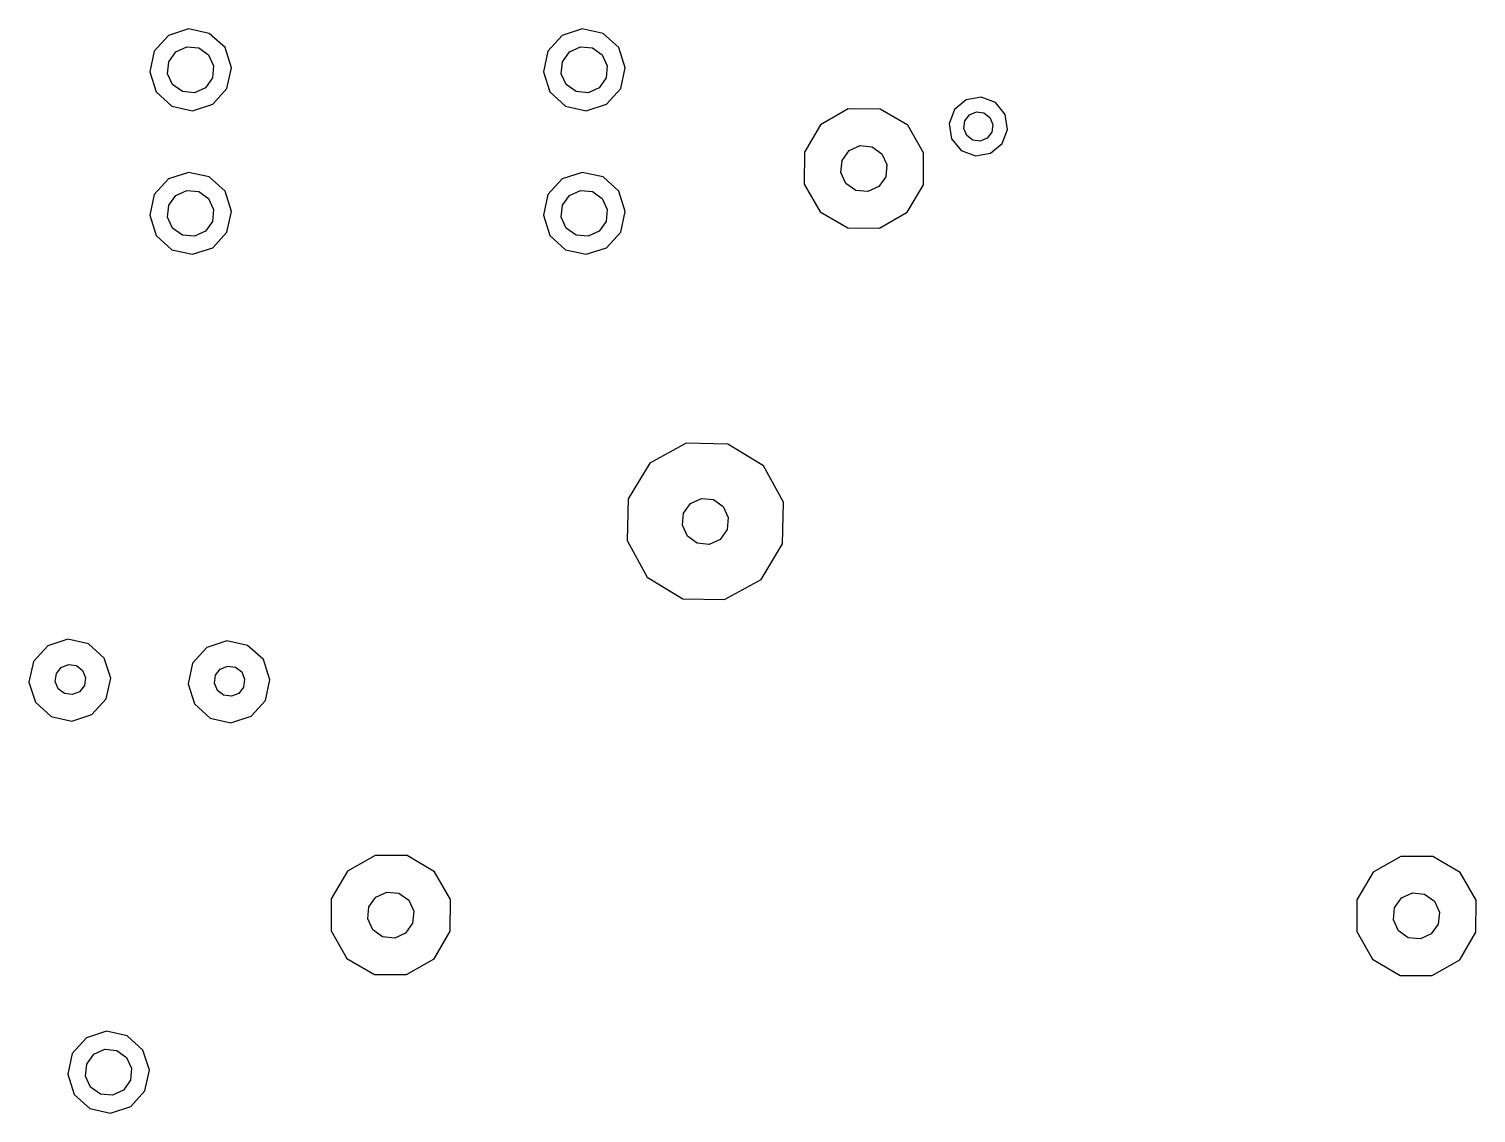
# Model space of a CAD drawing. Extents: x 7 to 220, y 5 to 125.
# Drawn here: x 109.64 to 156.18, y 38.98 to 73.86 of the extents above; entities that cross this region are included whole.
import ezdxf

# ---------------------------------------------------------------- set-up
doc = ezdxf.new("R2010")
doc.units = 0
doc.layers.add('ViasTop', color=7, linetype='CONTINUOUS')

msp = doc.modelspace()

# ---------------------------------------------------------------- linework, layer by layer
at = {"layer": 'ViasTop', "color": 1}
for p, q in [((114.12329, 73.647137), (113.66524, 73.142477)), ((114.77231, 73.855158), (114.12329, 73.647137)), ((115.43839, 73.7108), (114.77231, 73.855158)), ((115.94305, 73.252744), (115.43839, 73.7108)), ((126.78634, 73.647137), (126.32829, 73.142477)), ((127.43536, 73.855158), (126.78634, 73.647137)), ((128.10144, 73.7108), (127.43536, 73.855158)), ((128.6061, 73.252744), (128.10144, 73.7108)), ((113.66524, 73.142477), (113.52088, 72.476401)), ((114.13332, 72.801413), (114.35813, 73.117704)), ((114.35813, 73.117704), (114.71097, 73.279216)), ((114.71097, 73.279216), (115.09729, 73.242666)), ((115.09729, 73.242666), (115.41358, 73.017857)), ((116.15107, 72.603726), (115.94305, 73.252744)), ((126.32829, 73.142477), (126.18393, 72.476401)), ((126.79637, 72.801413), (127.02118, 73.117704)), ((127.02118, 73.117704), (127.37402, 73.279216)), ((127.37402, 73.279216), (127.76034, 73.242666)), ((127.76034, 73.242666), (128.07663, 73.017857)), ((128.81412, 72.603726), (128.6061, 73.252744)), ((114.09682, 72.415092), (114.13332, 72.801413)), ((115.41358, 73.017857), (115.57509, 72.665022)), ((115.57509, 72.665022), (115.53859, 72.278701)), ((126.75987, 72.415092), (126.79637, 72.801413)), ((128.07663, 73.017857), (128.23814, 72.665022)), ((128.23814, 72.665022), (128.20164, 72.278701)), ((113.52088, 72.476401), (113.7289, 71.827383)), ((114.25833, 72.062257), (114.09682, 72.415092)), ((115.53859, 72.278701), (115.31378, 71.962419)), ((116.00671, 71.93765), (116.15107, 72.603726)), ((126.18393, 72.476401), (126.39195, 71.827383)), ((126.92138, 72.062257), (126.75987, 72.415092)), ((128.20164, 72.278701), (127.97683, 71.962419)), ((128.66976, 71.93765), (128.81412, 72.603726)), ((113.7289, 71.827383), (114.23356, 71.369328)), ((114.57462, 71.837448), (114.25833, 72.062257)), ((114.96094, 71.800908), (114.57462, 71.837448)), ((115.31378, 71.962419), (114.96094, 71.800908)), ((115.54865, 71.43299), (116.00671, 71.93765)), ((126.39195, 71.827383), (126.89661, 71.369328)), ((127.23767, 71.837448), (126.92138, 72.062257)), ((127.62399, 71.800908), (127.23767, 71.837448)), ((127.97683, 71.962419), (127.62399, 71.800908)), ((128.2117, 71.43299), (128.66976, 71.93765)), ((114.23356, 71.369328), (114.89964, 71.22497)), ((114.89964, 71.22497), (115.54865, 71.43299)), ((126.89661, 71.369328), (127.56269, 71.22497)), ((127.56269, 71.22497), (128.2117, 71.43299)), ((135.989273, 71.280536), (135.098274, 70.771414)), ((137.015454, 71.275936), (135.989273, 71.280536)), ((137.901874, 70.758872), (137.015454, 71.275936)), ((139.40315, 71.263292), (139.231931, 70.805045)), ((139.780554, 71.574536), (139.40315, 71.263292)), ((140.263018, 71.655376), (139.780554, 71.574536)), ((140.721265, 71.484157), (140.263018, 71.655376)), ((141.032509, 71.106753), (140.721265, 71.484157)), ((135.098274, 70.771414), (134.581214, 69.885004)), ((138.410994, 69.867877), (137.901874, 70.758872)), ((139.231931, 70.805045), (139.312771, 70.322582)), ((139.703932, 70.651836), (139.735312, 70.894607)), ((139.735312, 70.894607), (139.883875, 71.089162)), ((139.883875, 71.089162), (140.109812, 71.183372)), ((140.109812, 71.183372), (140.352584, 71.151992)), ((140.352584, 71.151992), (140.547139, 71.003429)), ((140.547139, 71.003429), (140.641349, 70.777492)), ((140.641349, 70.777492), (140.609969, 70.534721)), ((141.113349, 70.624289), (141.032509, 71.106753)), ((139.312771, 70.322582), (139.624015, 69.945178)), ((139.798142, 70.425899), (139.703932, 70.651836)), ((139.992697, 70.277336), (139.798142, 70.425899)), ((140.461405, 70.340166), (140.235469, 70.245956)), ((140.609969, 70.534721), (140.461405, 70.340166)), ((140.942129, 70.166042), (141.113349, 70.624289)), ((134.581214, 69.885004), (134.576214, 68.858818)), ((135.791153, 69.624689), (136.015963, 69.94098)), ((136.015963, 69.94098), (136.368803, 70.102492)), ((136.368803, 70.102492), (136.755123, 70.065942)), ((136.755123, 70.065942), (137.071413, 69.841133)), ((137.071413, 69.841133), (137.232923, 69.488298)), ((138.405994, 68.841691), (138.410994, 69.867877)), ((139.624015, 69.945178), (140.082262, 69.773958)), ((140.235469, 70.245956), (139.992697, 70.277336)), ((140.082262, 69.773958), (140.564725, 69.854798)), ((140.564725, 69.854798), (140.942129, 70.166042)), ((135.754653, 69.238368), (135.791153, 69.624689)), ((137.232923, 69.488298), (137.196423, 69.101977)), ((114.12329, 69.029237), (113.66524, 68.524577)), ((114.77231, 69.237258), (114.12329, 69.029237)), ((115.43839, 69.0929), (114.77231, 69.237258)), ((115.94305, 68.634844), (115.43839, 69.0929)), ((126.78634, 69.029237), (126.32829, 68.524577)), ((127.43536, 69.237258), (126.78634, 69.029237)), ((128.10144, 69.0929), (127.43536, 69.237258)), ((128.6061, 68.634844), (128.10144, 69.0929)), ((135.916163, 68.885533), (135.754653, 69.238368)), ((137.196423, 69.101977), (136.971613, 68.785695)), ((113.66524, 68.524577), (113.52088, 67.858501)), ((114.13332, 68.183513), (114.35813, 68.499804)), ((114.35813, 68.499804), (114.71097, 68.661316)), ((114.71097, 68.661316), (115.09729, 68.624766)), ((115.09729, 68.624766), (115.41358, 68.399957)), ((116.15107, 67.985826), (115.94305, 68.634844)), ((126.32829, 68.524577), (126.18393, 67.858501)), ((126.79637, 68.183513), (127.02118, 68.499804)), ((127.02118, 68.499804), (127.37402, 68.661316)), ((127.37402, 68.661316), (127.76034, 68.624766)), ((127.76034, 68.624766), (128.07663, 68.399957)), ((128.81412, 67.985826), (128.6061, 68.634844)), ((134.576214, 68.858818), (135.085344, 67.967822)), ((136.232453, 68.660724), (135.916163, 68.885533)), ((136.618774, 68.624184), (136.232453, 68.660724)), ((136.971613, 68.785695), (136.618774, 68.624184)), ((137.888934, 67.95528), (138.405994, 68.841691)), ((114.09682, 67.797192), (114.13332, 68.183513)), ((115.41358, 68.399957), (115.57509, 68.047122)), ((115.57509, 68.047122), (115.53859, 67.660801)), ((116.00671, 67.31975), (116.15107, 67.985826)), ((126.75987, 67.797192), (126.79637, 68.183513)), ((128.07663, 68.399957), (128.23814, 68.047122)), ((128.23814, 68.047122), (128.20164, 67.660801)), ((128.66976, 67.31975), (128.81412, 67.985826)), ((135.085344, 67.967822), (135.971754, 67.450759)), ((136.997934, 67.446159), (137.888934, 67.95528)), ((113.52088, 67.858501), (113.7289, 67.209483)), ((114.25833, 67.444357), (114.09682, 67.797192)), ((115.53859, 67.660801), (115.31378, 67.344519)), ((126.18393, 67.858501), (126.39195, 67.209483)), ((126.92138, 67.444357), (126.75987, 67.797192)), ((128.20164, 67.660801), (127.97683, 67.344519)), ((113.7289, 67.209483), (114.23356, 66.751428)), ((114.57462, 67.219548), (114.25833, 67.444357)), ((114.96094, 67.183008), (114.57462, 67.219548)), ((115.31378, 67.344519), (114.96094, 67.183008)), ((115.54865, 66.81509), (116.00671, 67.31975)), ((126.39195, 67.209483), (126.89661, 66.751428)), ((127.23767, 67.219548), (126.92138, 67.444357)), ((127.62399, 67.183008), (127.23767, 67.219548)), ((127.97683, 67.344519), (127.62399, 67.183008)), ((128.2117, 66.81509), (128.66976, 67.31975)), ((135.971754, 67.450759), (136.997934, 67.446159)), ((114.23356, 66.751428), (114.89964, 66.60707)), ((114.89964, 66.60707), (115.54865, 66.81509)), ((126.89661, 66.751428), (127.56269, 66.60707)), ((127.56269, 66.60707), (128.2117, 66.81509)), ((130.77698, 60.525669), (129.6018, 59.880941)), ((132.11708, 60.496429), (130.77698, 60.525669)), ((133.26303, 59.801053), (132.11708, 60.496429)), ((129.6018, 59.880941), (128.90642, 58.734998)), ((133.90775, 58.625869), (133.26303, 59.801053)), ((128.90642, 58.734998), (128.87722, 57.394895)), ((130.91462, 58.588023), (131.26746, 58.749535)), ((131.26746, 58.749535), (131.65378, 58.712985)), ((131.65378, 58.712985), (131.97007, 58.488177)), ((130.65331, 57.885412), (130.68981, 58.271732)), ((130.68981, 58.271732), (130.91462, 58.588023)), ((131.97007, 58.488177), (132.13158, 58.135341)), ((133.87855, 57.285765), (133.90775, 58.625869)), ((130.81482, 57.532576), (130.65331, 57.885412)), ((132.09508, 57.749021), (131.87027, 57.432738)), ((132.13158, 58.135341), (132.09508, 57.749021)), ((128.87722, 57.394895), (129.52195, 56.21971)), ((131.13111, 57.307767), (130.81482, 57.532576)), ((131.51743, 57.271227), (131.13111, 57.307767)), ((131.87027, 57.432738), (131.51743, 57.271227)), ((133.18318, 56.139822), (133.87855, 57.285765)), ((129.52195, 56.21971), (130.66789, 55.524335)), ((132.00799, 55.495095), (133.18318, 56.139822)), ((130.66789, 55.524335), (132.00799, 55.495095)), ((110.23943, 54.010289), (109.781374, 53.505629)), ((110.888448, 54.218309), (110.23943, 54.010289)), ((111.554524, 54.073951), (110.888448, 54.218309)), ((112.059184, 53.615895), (111.554524, 54.073951)), ((116.005848, 54.165309), (115.35683, 53.957289)), ((116.671924, 54.020951), (116.005848, 54.165309)), ((117.176584, 53.562895), (116.671924, 54.020951)), ((112.267204, 52.966877), (112.059184, 53.615895)), ((115.35683, 53.957289), (114.898774, 53.452629)), ((117.384604, 52.913877), (117.176584, 53.562895)), ((109.781374, 53.505629), (109.637016, 52.839553)), ((110.484272, 52.86279), (110.519292, 53.114177)), ((110.519292, 53.114177), (110.675313, 53.314375)), ((110.675313, 53.314375), (110.91053, 53.409745)), ((110.91053, 53.409745), (111.161917, 53.374725)), ((111.161917, 53.374725), (111.362115, 53.218705)), ((111.362115, 53.218705), (111.457485, 52.983488)), ((114.898774, 53.452629), (114.754416, 52.786553)), ((115.601672, 52.80979), (115.636692, 53.061177)), ((115.636692, 53.061177), (115.792713, 53.261375)), ((115.792713, 53.261375), (116.02793, 53.356745)), ((116.02793, 53.356745), (116.279317, 53.321725)), ((116.279317, 53.321725), (116.479515, 53.165705)), ((116.479515, 53.165705), (116.574885, 52.930488)), ((109.637016, 52.839553), (109.845036, 52.190535)), ((110.579642, 52.627573), (110.484272, 52.86279)), ((110.779841, 52.471552), (110.579642, 52.627573)), ((111.422465, 52.732101), (111.266445, 52.531902)), ((111.457485, 52.983488), (111.422465, 52.732101)), ((112.122846, 52.300801), (112.267204, 52.966877)), ((114.754416, 52.786553), (114.962436, 52.137535)), ((115.697042, 52.574573), (115.601672, 52.80979)), ((116.539865, 52.679101), (116.383845, 52.478902)), ((116.574885, 52.930488), (116.539865, 52.679101)), ((117.240246, 52.247801), (117.384604, 52.913877)), ((109.845036, 52.190535), (110.349696, 51.732479)), ((111.031228, 52.436532), (110.779841, 52.471552)), ((111.266445, 52.531902), (111.031228, 52.436532)), ((111.66479, 51.796141), (112.122846, 52.300801)), ((114.962436, 52.137535), (115.467096, 51.679479)), ((115.897241, 52.418552), (115.697042, 52.574573)), ((116.148628, 52.383532), (115.897241, 52.418552)), ((116.383845, 52.478902), (116.148628, 52.383532)), ((116.78219, 51.743141), (117.240246, 52.247801)), ((110.349696, 51.732479), (111.015772, 51.588121)), ((111.015772, 51.588121), (111.66479, 51.796141)), ((115.467096, 51.679479), (116.133172, 51.535121)), ((116.133172, 51.535121), (116.78219, 51.743141)), ((120.77063, 47.263131), (119.87963, 46.754009)), ((121.79681, 47.258531), (120.77063, 47.263131)), ((122.68323, 46.741467), (121.79681, 47.258531)), ((153.75983, 47.234131), (152.86883, 46.725009)), ((154.78601, 47.229531), (153.75983, 47.234131)), ((155.67243, 46.712467), (154.78601, 47.229531)), ((119.87963, 46.754009), (119.36257, 45.867599)), ((123.19235, 45.850472), (122.68323, 46.741467)), ((152.86883, 46.725009), (152.35177, 45.838599)), ((156.18155, 45.821472), (155.67243, 46.712467)), ((120.79732, 45.923575), (121.15016, 46.085087)), ((121.15016, 46.085087), (121.53648, 46.048537)), ((119.36257, 45.867599), (119.35757, 44.841413)), ((120.57251, 45.607284), (120.79732, 45.923575)), ((121.53648, 46.048537), (121.85277, 45.823728)), ((121.85277, 45.823728), (122.01428, 45.470893)), ((123.18735, 44.824286), (123.19235, 45.850472)), ((152.35177, 45.838599), (152.34677, 44.812413)), ((153.56171, 45.578284), (153.78652, 45.894575)), ((153.78652, 45.894575), (154.13936, 46.056087)), ((154.13936, 46.056087), (154.52568, 46.019537)), ((154.52568, 46.019537), (154.84197, 45.794728)), ((154.84197, 45.794728), (155.00348, 45.441893)), ((156.17655, 44.795286), (156.18155, 45.821472)), ((120.53601, 45.220963), (120.57251, 45.607284)), ((120.69752, 44.868128), (120.53601, 45.220963)), ((122.01428, 45.470893), (121.97778, 45.084572)), ((153.52521, 45.191963), (153.56171, 45.578284)), ((153.68672, 44.839128), (153.52521, 45.191963)), ((155.00348, 45.441893), (154.96698, 45.055572)), ((119.35757, 44.841413), (119.8667, 43.950417)), ((121.01381, 44.643319), (120.69752, 44.868128)), ((121.75297, 44.76829), (121.40013, 44.606779)), ((121.97778, 45.084572), (121.75297, 44.76829)), ((122.67029, 43.937875), (123.18735, 44.824286)), ((152.34677, 44.812413), (152.8559, 43.921417)), ((154.00301, 44.614319), (153.68672, 44.839128)), ((154.74217, 44.73929), (154.38933, 44.577779)), ((154.96698, 45.055572), (154.74217, 44.73929)), ((155.65949, 43.908875), (156.17655, 44.795286)), ((121.40013, 44.606779), (121.01381, 44.643319)), ((154.38933, 44.577779), (154.00301, 44.614319)), ((119.8667, 43.950417), (120.75311, 43.433354)), ((121.77929, 43.428754), (122.67029, 43.937875)), ((152.8559, 43.921417), (153.74231, 43.404354)), ((154.76849, 43.399754), (155.65949, 43.908875)), ((120.75311, 43.433354), (121.77929, 43.428754)), ((153.74231, 43.404354), (154.76849, 43.399754)), ((112.13425, 41.605258), (111.48523, 41.397237)), ((112.80033, 41.4609), (112.13425, 41.605258)), ((113.30499, 41.002844), (112.80033, 41.4609)), ((111.48523, 41.397237), (111.02718, 40.892577)), ((111.72007, 40.867804), (112.07291, 41.029316)), ((112.07291, 41.029316), (112.45923, 40.992766)), ((112.45923, 40.992766), (112.77552, 40.767957)), ((113.51301, 40.353826), (113.30499, 41.002844)), ((111.02718, 40.892577), (110.88282, 40.226501)), ((111.45876, 40.165192), (111.49526, 40.551513)), ((111.49526, 40.551513), (111.72007, 40.867804)), ((112.77552, 40.767957), (112.93703, 40.415122)), ((110.88282, 40.226501), (111.09084, 39.577483)), ((111.62027, 39.812357), (111.45876, 40.165192)), ((112.90053, 40.028801), (112.67572, 39.712519)), ((112.93703, 40.415122), (112.90053, 40.028801)), ((113.36865, 39.68775), (113.51301, 40.353826)), ((111.09084, 39.577483), (111.5955, 39.119428)), ((111.93656, 39.587548), (111.62027, 39.812357)), ((112.32288, 39.551008), (111.93656, 39.587548)), ((112.67572, 39.712519), (112.32288, 39.551008)), ((112.91059, 39.18309), (113.36865, 39.68775)), ((111.5955, 39.119428), (112.26158, 38.97507)), ((112.26158, 38.97507), (112.91059, 39.18309))]:
    msp.add_line(p, q, dxfattribs=at)

doc.saveas('drawing.dxf')
